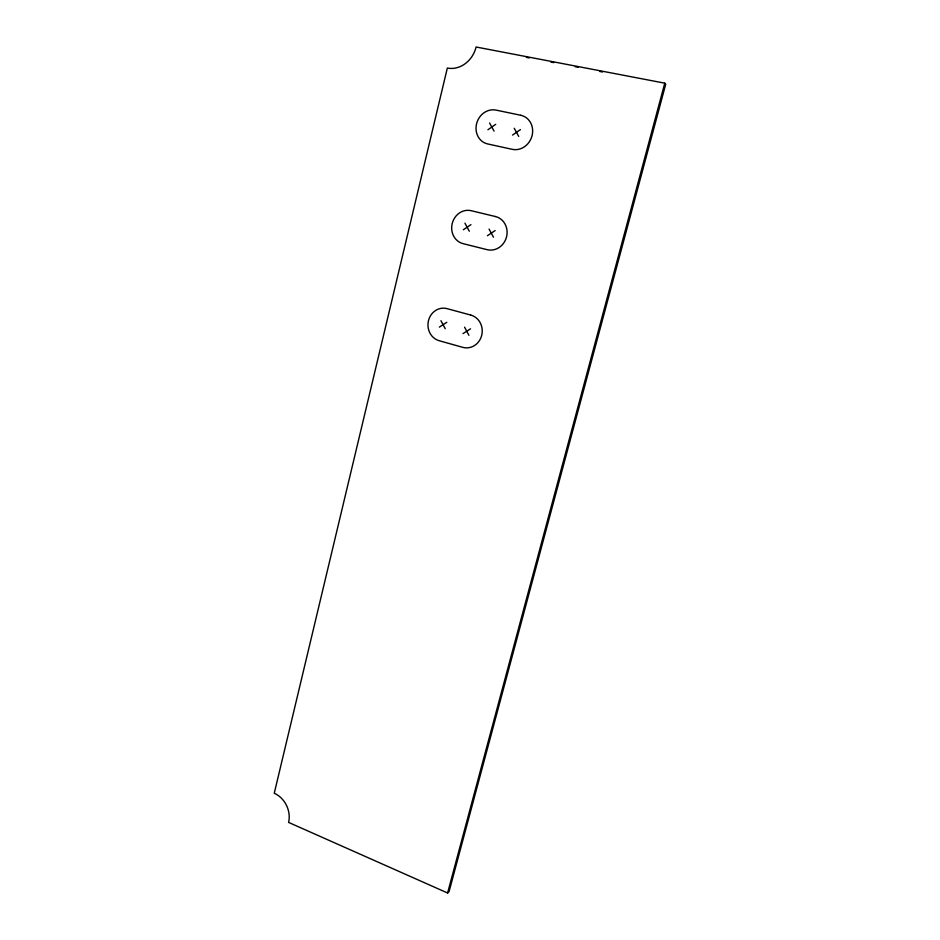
<?xml version="1.0" encoding="UTF-8"?>
<svg xmlns="http://www.w3.org/2000/svg" width="940" height="940" viewBox="0 0 940 940"><rect width="100%" height="100%" fill="white"/><g stroke="black" fill="none" stroke-linecap="round" stroke-linejoin="round"><path stroke-width="1.41" d="M447.593 893L664.768 83.178L476.098 47A26.296 22.866 -68.5 0 1 447.334 68.056L274.257 793.254A22.866 19.012 65 0 1 288.592 822.406L447.593 893L449.085 891.531L665.743 84.142L664.768 83.178M487.919 129.779L495.709 124.327M512.523 135.078L520.443 129.591M463.314 229.771L470.94 224.648M487.413 235.705L495.145 230.57M439.356 327.108L446.817 322.314M462.962 333.641L470.541 328.836M526.423 57.387L529.302 57.939M550.84 62.075L553.719 62.627M575.256 66.764L578.135 67.316M599.673 71.452L602.54 72.004M514.227 128.275L518.727 136.417M489.587 123.011L494.041 131.095M489.059 229.078L493.488 237.197M464.936 223.18L469.307 231.24M464.572 327.19L468.919 335.298M440.942 320.693L445.231 328.73M520.748 115.267L495.991 110.098A17.46 15.616 -69 0 0 476.58 123.751A17.46 15.616 -69 0 0 487.649 143.938L512.23 149.331A17.602 15.827 -67.6 0 0 532.087 135.642A17.602 15.827 -67.6 0 0 520.748 115.267M495.427 216.529L471.187 210.701A16.967 15.44 -75.8 0 0 452.211 223.508A16.967 15.44 -75.8 0 0 463.068 243.648L487.143 249.676A17.084 15.651 -74.6 0 0 506.554 236.845A17.084 15.651 -74.6 0 0 495.427 216.529M470.787 315.076L447.041 308.637A16.544 15.193 -84.8 0 0 428.476 320.634A16.544 15.193 -84.8 0 0 439.145 340.703L462.727 347.342A16.662 15.416 -84.4 0 0 481.715 335.333A16.662 15.416 -84.4 0 0 470.787 315.076"/></g></svg>
